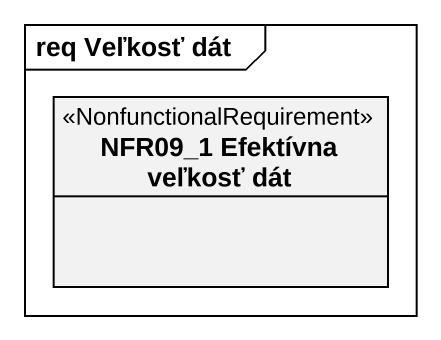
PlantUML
@startuml
mainframe req Veľkosť dát
hide circle
hide empty members
class "NFR09_1 Efektívna veľkosť dát" as NFR09_1_Efektívna_veľkosť <<NonfunctionalRequirement>>
@enduml
